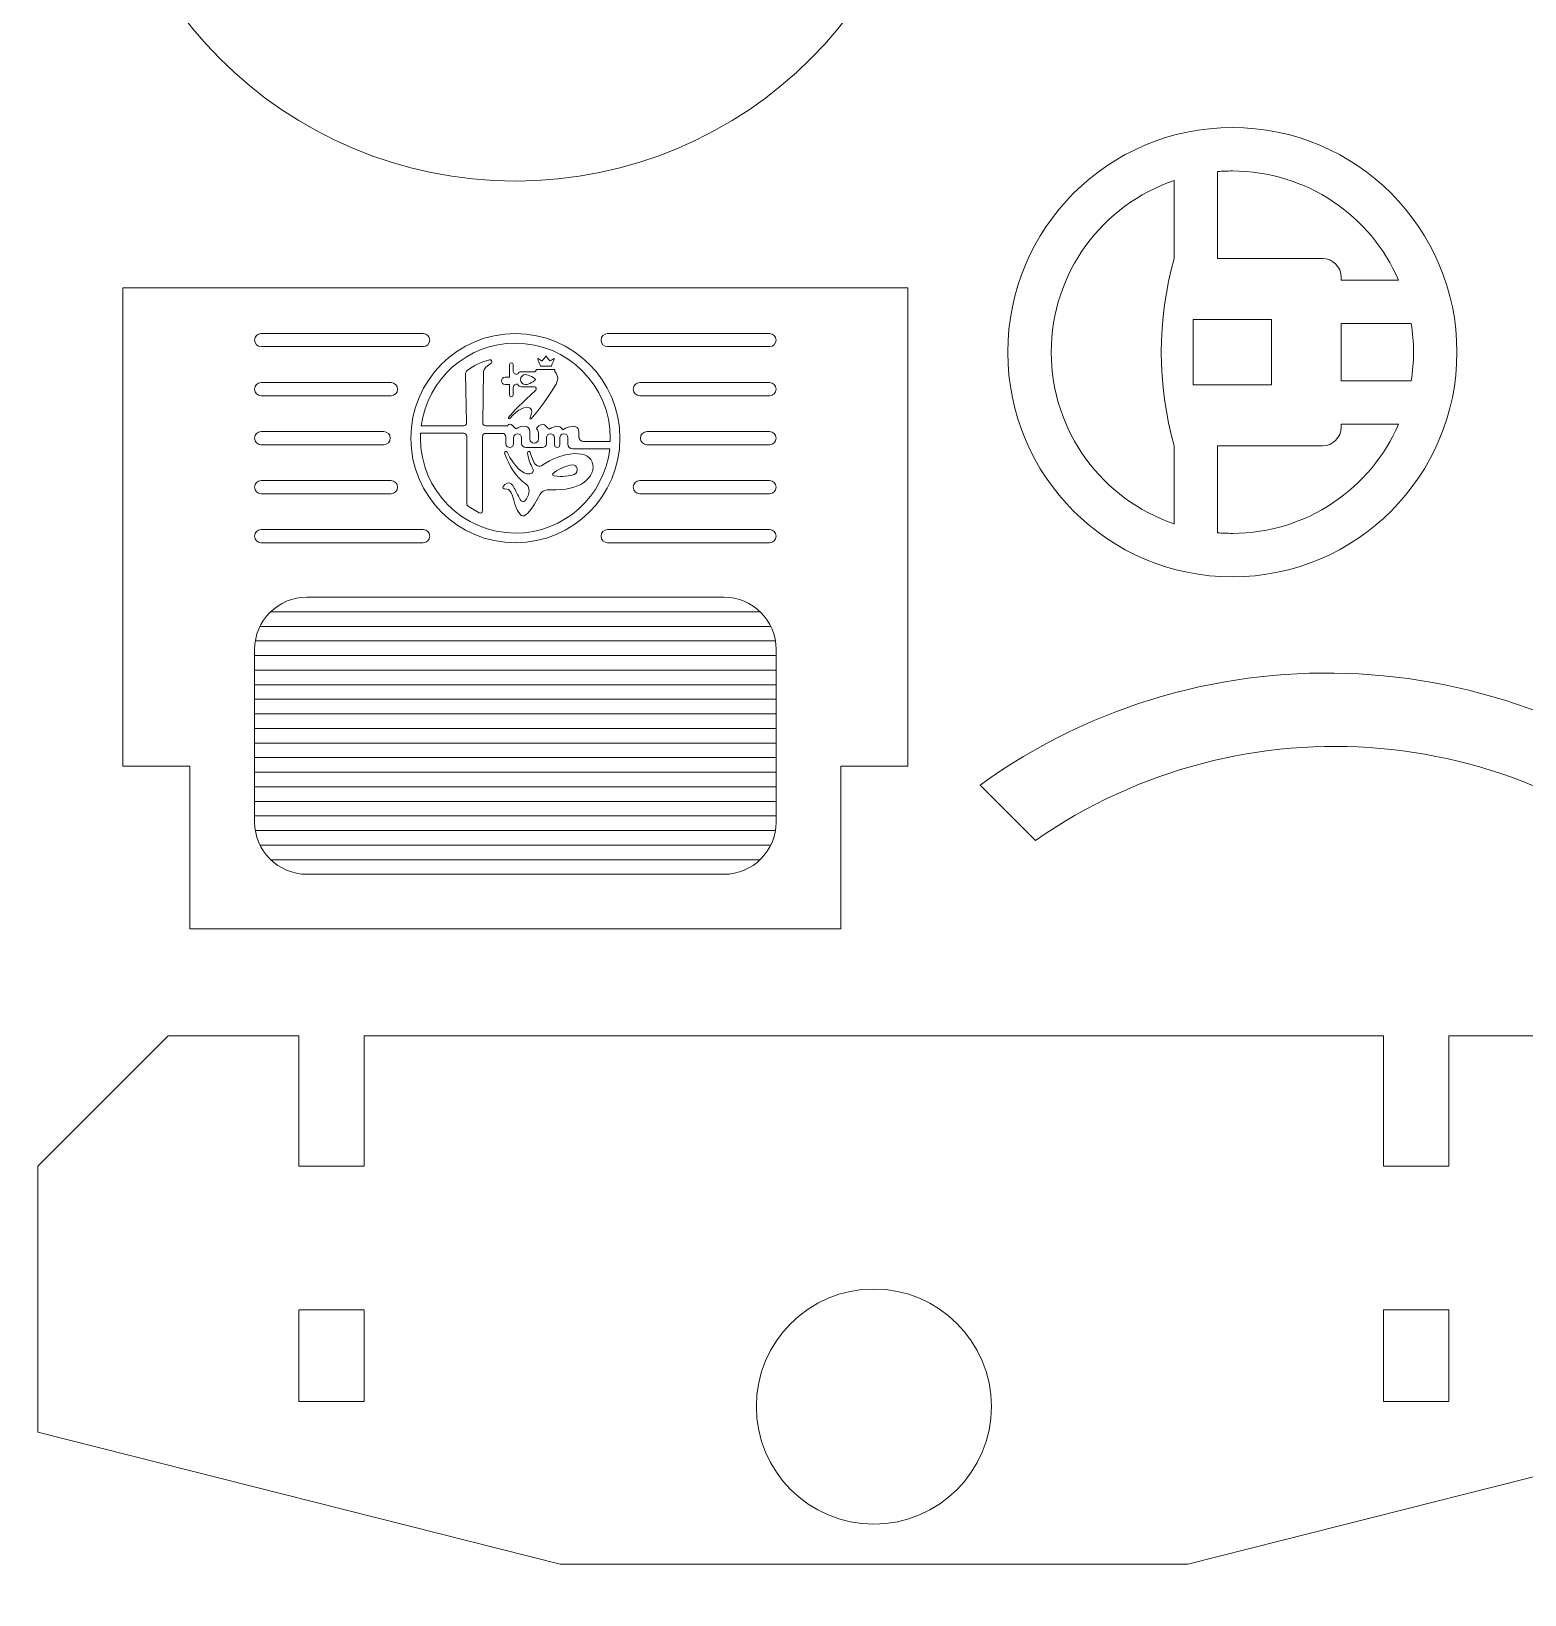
# Model space of a CAD drawing. Header units: centimetres. Extents: x -47.2 to 47.8, y -16.6 to 12.4.
# Drawn here: x -21.02 to -15.19, y -12.42 to -6.32 of the extents above; entities that cross this region are included whole.
import ezdxf

# ---------------------------------------------------------------- set-up
doc = ezdxf.new("R2010")
doc.units = ezdxf.units.CM
doc.header["$MEASUREMENT"] = 0
doc.layers.add('Camada 1', color=7, linetype='Continuous')

msp = doc.modelspace()

# ---------------------------------------------------------------- linework, layer by layer
at = {"layer": 'Camada 1', "color": 6, "lineweight": 9}
msp.add_open_spline([(-27.9276, 12.40298), (-27.9276, 12.40298), (-9.5276, 12.40298), (-9.5276, 12.40298), (-9.5276, 12.40298), (-9.3626, 12.40298), (-9.2276, 12.26798), (-9.2276, 12.10298), (-9.2276, 12.10298), (-9.2276, 12.10298), (-9.2276, -16.29702), (-9.2276, -16.29702), (-9.2276, -16.29702), (-9.2276, -16.46202), (-9.3626, -16.59702), (-9.5276, -16.59702), (-9.5276, -16.59702), (-9.5276, -16.59702), (-27.9276, -16.59702), (-27.9276, -16.59702), (-27.9276, -16.59702), (-28.0926, -16.59702), (-28.2276, -16.46202), (-28.2276, -16.29702), (-28.2276, -16.29702), (-28.2276, -16.29702), (-28.2276, 12.10298), (-28.2276, 12.10298), (-28.2276, 12.10298), (-28.2276, 12.26798), (-28.0926, 12.40298), (-27.9276, 12.40298)], degree=3, knots=[0, 0, 0, 0, 0.1111111, 0.1111111, 0.1111111, 0.1111111, 0.2222222, 0.2222222, 0.2222222, 0.2222222, 0.3333333, 0.3333333, 0.3333333, 0.3333333, 0.4444444, 0.4444444, 0.4444444, 0.4444444, 0.5555556, 0.5555556, 0.5555556, 0.5555556, 0.6666667, 0.6666667, 0.6666667, 0.6666667, 0.7777778, 0.7777778, 0.7777778, 0.7777778, 1, 1, 1, 1], dxfattribs=at)
at = {"layer": 'Camada 1', "color": 250, "lineweight": 9}
for points, knots in [([(-19.13287, -3.64174), (-18.23141, -3.64174), (-17.50064, -4.37251), (-17.50064, -5.27397), (-17.50064, -5.27397), (-17.50064, -6.17543), (-18.23141, -6.9062), (-19.13287, -6.9062), (-19.13287, -6.9062), (-20.03433, -6.9062), (-20.7651, -6.17543), (-20.7651, -5.27397), (-20.7651, -5.27397), (-20.7651, -4.37251), (-20.03433, -3.64174), (-19.13287, -3.64174)], [0, 0, 0, 0, 0.2, 0.2, 0.2, 0.2, 0.4, 0.4, 0.4, 0.4, 0.6, 0.6, 0.6, 0.6, 1, 1, 1, 1]), ([(-16.33287, -6.69693), (-15.84849, -6.69693), (-15.45583, -7.08959), (-15.45583, -7.57397), (-15.45583, -7.57397), (-15.45583, -8.05834), (-15.84849, -8.451), (-16.33287, -8.451), (-16.33287, -8.451), (-16.81724, -8.451), (-17.2099, -8.05834), (-17.2099, -7.57397), (-17.2099, -7.57397), (-17.2099, -7.08959), (-16.81724, -6.69693), (-16.33287, -6.69693)], [0, 0, 0, 0, 0.2, 0.2, 0.2, 0.2, 0.4, 0.4, 0.4, 0.4, 0.6, 0.6, 0.6, 0.6, 1, 1, 1, 1]), ([(-20.66596, -7.32295), (-20.66596, -7.32295), (-17.59977, -7.32297), (-17.59977, -7.32297), (-17.59977, -7.32297), (-17.59977, -7.32297), (-17.59977, -9.19063), (-17.59977, -9.19063), (-17.59977, -9.19063), (-17.59977, -9.19063), (-17.8616, -9.19064), (-17.8616, -9.19064), (-17.8616, -9.19064), (-17.8616, -9.19064), (-17.8616, -9.82499), (-17.8616, -9.82499), (-17.8616, -9.82499), (-17.8616, -9.82499), (-20.40414, -9.82498), (-20.40414, -9.82498), (-20.40414, -9.82498), (-20.40414, -9.82498), (-20.40415, -9.19062), (-20.40415, -9.19062), (-20.40415, -9.19062), (-20.40415, -9.19062), (-20.66597, -9.19063), (-20.66597, -9.19063), (-20.66597, -9.19063), (-20.66597, -9.19063), (-20.66596, -7.32295), (-20.66596, -7.32295)], [0, 0, 0, 0, 0.1111111, 0.1111111, 0.1111111, 0.1111111, 0.2222222, 0.2222222, 0.2222222, 0.2222222, 0.3333333, 0.3333333, 0.3333333, 0.3333333, 0.4444444, 0.4444444, 0.4444444, 0.4444444, 0.5555556, 0.5555556, 0.5555556, 0.5555556, 0.6666667, 0.6666667, 0.6666667, 0.6666667, 0.7777778, 0.7777778, 0.7777778, 0.7777778, 1, 1, 1, 1]), ([(-17.10183, -9.48019), (-16.29054, -8.9143), (-15.19026, -9.01156), (-14.49083, -9.711), (-14.49083, -9.711), (-13.7914, -10.41043), (-13.69413, -11.51071), (-14.26002, -12.322), (-14.26002, -12.322), (-14.26002, -12.322), (-13.95548, -12.29209), (-13.95548, -12.29209), (-13.95548, -12.29209), (-13.41362, -11.34628), (-13.60501, -10.15061), (-14.415, -9.42117), (-14.415, -9.42117), (-15.22499, -8.69173), (-16.43412, -8.6262), (-17.31821, -9.26381), (-17.31821, -9.26381), (-17.31821, -9.26381), (-17.10183, -9.48019), (-17.10183, -9.48019)], [0, 0, 0, 0, 0.1428571, 0.1428571, 0.1428571, 0.1428571, 0.2857143, 0.2857143, 0.2857143, 0.2857143, 0.4285714, 0.4285714, 0.4285714, 0.4285714, 0.5714286, 0.5714286, 0.5714286, 0.5714286, 0.7142857, 0.7142857, 0.7142857, 0.7142857, 1, 1, 1, 1]), ([(-20.99827, -11.7898), (-20.99827, -11.7898), (-18.9586, -12.30563), (-18.9586, -12.30563), (-18.9586, -12.30563), (-18.9586, -12.30563), (-16.50715, -12.30563), (-16.50715, -12.30563), (-16.50715, -12.30563), (-16.50715, -12.30563), (-14.46747, -11.7898), (-14.46747, -11.7898), (-14.46747, -11.7898), (-14.46747, -11.7898), (-14.46747, -10.75223), (-14.46747, -10.75223), (-14.46747, -10.75223), (-14.46747, -10.75223), (-14.97739, -10.24231), (-14.97739, -10.24231), (-14.97739, -10.24231), (-14.97739, -10.24231), (-15.4873, -10.24231), (-15.4873, -10.24231), (-15.4873, -10.24231), (-15.4873, -10.24231), (-15.4873, -10.75223), (-15.4873, -10.75223), (-15.4873, -10.75223), (-15.4873, -10.75223), (-15.74227, -10.75223), (-15.74227, -10.75223), (-15.74227, -10.75223), (-15.74227, -10.75223), (-15.74227, -10.24231), (-15.74227, -10.24231), (-15.74227, -10.24231), (-15.74227, -10.24231), (-19.72348, -10.24231), (-19.72348, -10.24231), (-19.72348, -10.24231), (-19.72348, -10.24231), (-19.72348, -10.75223), (-19.72348, -10.75223), (-19.72348, -10.75223), (-19.72348, -10.75223), (-19.97844, -10.75223), (-19.97844, -10.75223), (-19.97844, -10.75223), (-19.97844, -10.75223), (-19.97844, -10.24231), (-19.97844, -10.24231), (-19.97844, -10.24231), (-19.97844, -10.24231), (-20.48836, -10.24231), (-20.48836, -10.24231), (-20.48836, -10.24231), (-20.48836, -10.24231), (-20.99827, -10.75223), (-20.99827, -10.75223), (-20.99827, -10.75223), (-20.99827, -10.75223), (-20.99827, -11.7898), (-20.99827, -11.7898)], [0, 0, 0, 0, 0.0588235, 0.0588235, 0.0588235, 0.0588235, 0.1176471, 0.1176471, 0.1176471, 0.1176471, 0.1764706, 0.1764706, 0.1764706, 0.1764706, 0.2352941, 0.2352941, 0.2352941, 0.2352941, 0.2941176, 0.2941176, 0.2941176, 0.2941176, 0.3529412, 0.3529412, 0.3529412, 0.3529412, 0.4117647, 0.4117647, 0.4117647, 0.4117647, 0.4705882, 0.4705882, 0.4705882, 0.4705882, 0.5294118, 0.5294118, 0.5294118, 0.5294118, 0.5882353, 0.5882353, 0.5882353, 0.5882353, 0.6470588, 0.6470588, 0.6470588, 0.6470588, 0.7058824, 0.7058824, 0.7058824, 0.7058824, 0.7647059, 0.7647059, 0.7647059, 0.7647059, 0.8235294, 0.8235294, 0.8235294, 0.8235294, 0.8823529, 0.8823529, 0.8823529, 0.8823529, 1, 1, 1, 1])]:
    msp.add_open_spline(points, degree=3, knots=knots, dxfattribs=at)
at = {"layer": 'Camada 1', "color": 114, "lineweight": 9}
for points, knots in [([(-16.39043, -6.86894), (-16.39043, -6.86894), (-16.39043, -7.2081), (-16.39043, -7.2081), (-16.39043, -7.2081), (-16.39043, -7.2081), (-15.98145, -7.2081), (-15.98145, -7.2081), (-15.98145, -7.2081), (-15.94098, -7.2081), (-15.90787, -7.24122), (-15.90787, -7.28169), (-15.90787, -7.28169), (-15.90787, -7.28169), (-15.90787, -7.29277), (-15.90787, -7.29277), (-15.90787, -7.29277), (-15.90787, -7.29277), (-15.68365, -7.29277), (-15.68365, -7.29277), (-15.68365, -7.29277), (-15.79241, -7.04202), (-16.04214, -6.8666), (-16.33287, -6.8666), (-16.33287, -6.8666), (-16.35225, -6.8666), (-16.37144, -6.86742), (-16.39043, -6.86894)], [0, 0, 0, 0, 0.125, 0.125, 0.125, 0.125, 0.25, 0.25, 0.25, 0.25, 0.375, 0.375, 0.375, 0.375, 0.5, 0.5, 0.5, 0.5, 0.625, 0.625, 0.625, 0.625, 0.75, 0.75, 0.75, 0.75, 1, 1, 1, 1]), ([(-16.55976, -7.93984), (-16.62749, -7.70063), (-16.62749, -7.44731), (-16.55976, -7.2081), (-16.55976, -7.2081), (-16.55976, -7.2081), (-16.55976, -6.90377), (-16.55976, -6.90377), (-16.55976, -6.90377), (-16.83913, -6.99832), (-17.04023, -7.26267), (-17.04023, -7.57397), (-17.04023, -7.57397), (-17.04023, -7.88527), (-16.83913, -8.14961), (-16.55976, -8.24416), (-16.55976, -8.24416), (-16.55976, -8.24416), (-16.55976, -7.93984), (-16.55976, -7.93984)], [0, 0, 0, 0, 0.1666667, 0.1666667, 0.1666667, 0.1666667, 0.3333333, 0.3333333, 0.3333333, 0.3333333, 0.5, 0.5, 0.5, 0.5, 0.6666667, 0.6666667, 0.6666667, 0.6666667, 1, 1, 1, 1]), ([(-16.17984, -7.44646), (-16.17984, -7.44646), (-16.48589, -7.44646), (-16.48589, -7.44646), (-16.48589, -7.44646), (-16.48589, -7.44646), (-16.48589, -7.70149), (-16.48589, -7.70149), (-16.48589, -7.70149), (-16.48589, -7.70149), (-16.17984, -7.70149), (-16.17984, -7.70149), (-16.17984, -7.70149), (-16.17984, -7.70149), (-16.17984, -7.44646), (-16.17984, -7.44646)], [0, 0, 0, 0, 0.2, 0.2, 0.2, 0.2, 0.4, 0.4, 0.4, 0.4, 0.6, 0.6, 0.6, 0.6, 1, 1, 1, 1]), ([(-15.90787, -7.68585), (-15.90787, -7.68585), (-15.63434, -7.68585), (-15.63434, -7.68585), (-15.63434, -7.68585), (-15.62856, -7.64941), (-15.6255, -7.61205), (-15.6255, -7.57397), (-15.6255, -7.57397), (-15.6255, -7.53589), (-15.62855, -7.49853), (-15.63434, -7.46209), (-15.63434, -7.46209), (-15.63434, -7.46209), (-15.90787, -7.46209), (-15.90787, -7.46209), (-15.90787, -7.46209), (-15.90787, -7.46209), (-15.90787, -7.68585), (-15.90787, -7.68585)], [0, 0, 0, 0, 0.1666667, 0.1666667, 0.1666667, 0.1666667, 0.3333333, 0.3333333, 0.3333333, 0.3333333, 0.5, 0.5, 0.5, 0.5, 0.6666667, 0.6666667, 0.6666667, 0.6666667, 1, 1, 1, 1]), ([(-16.39043, -7.93984), (-16.39043, -7.93984), (-16.39043, -8.27899), (-16.39043, -8.27899), (-16.39043, -8.27899), (-16.37144, -8.28052), (-16.35225, -8.28133), (-16.33287, -8.28133), (-16.33287, -8.28133), (-16.04215, -8.28133), (-15.79241, -8.10592), (-15.68366, -7.85517), (-15.68366, -7.85517), (-15.68366, -7.85517), (-15.90787, -7.85517), (-15.90787, -7.85517), (-15.90787, -7.85517), (-15.90787, -7.85517), (-15.90787, -7.86625), (-15.90787, -7.86625), (-15.90787, -7.86625), (-15.90787, -7.90673), (-15.94098, -7.93984), (-15.98145, -7.93984), (-15.98145, -7.93984), (-15.98145, -7.93984), (-16.39043, -7.93984), (-16.39043, -7.93984)], [0, 0, 0, 0, 0.125, 0.125, 0.125, 0.125, 0.25, 0.25, 0.25, 0.25, 0.375, 0.375, 0.375, 0.375, 0.5, 0.5, 0.5, 0.5, 0.625, 0.625, 0.625, 0.625, 0.75, 0.75, 0.75, 0.75, 1, 1, 1, 1]), ([(-17.73288, -12.1491), (-17.47943, -12.1491), (-17.27396, -11.94363), (-17.27396, -11.69018), (-17.27396, -11.69018), (-17.27396, -11.43673), (-17.47943, -11.23126), (-17.73288, -11.23126), (-17.73288, -11.23126), (-17.98633, -11.23126), (-18.1918, -11.43673), (-18.1918, -11.69018), (-18.1918, -11.69018), (-18.1918, -11.94363), (-17.98633, -12.1491), (-17.73288, -12.1491)], [0, 0, 0, 0, 0.2, 0.2, 0.2, 0.2, 0.4, 0.4, 0.4, 0.4, 0.6, 0.6, 0.6, 0.6, 1, 1, 1, 1]), ([(-19.72348, -11.31314), (-19.72348, -11.31314), (-19.72348, -11.67008), (-19.72348, -11.67008), (-19.72348, -11.67008), (-19.72348, -11.67008), (-19.97844, -11.67008), (-19.97844, -11.67008), (-19.97844, -11.67008), (-19.97844, -11.67008), (-19.97844, -11.31314), (-19.97844, -11.31314), (-19.97844, -11.31314), (-19.97844, -11.31314), (-19.72348, -11.31314), (-19.72348, -11.31314)], [0, 0, 0, 0, 0.2, 0.2, 0.2, 0.2, 0.4, 0.4, 0.4, 0.4, 0.6, 0.6, 0.6, 0.6, 1, 1, 1, 1]), ([(-15.4873, -11.31314), (-15.4873, -11.31314), (-15.4873, -11.67008), (-15.4873, -11.67008), (-15.4873, -11.67008), (-15.4873, -11.67008), (-15.74227, -11.67008), (-15.74227, -11.67008), (-15.74227, -11.67008), (-15.74227, -11.67008), (-15.74227, -11.31314), (-15.74227, -11.31314), (-15.74227, -11.31314), (-15.74227, -11.31314), (-15.4873, -11.31314), (-15.4873, -11.31314)], [0, 0, 0, 0, 0.2, 0.2, 0.2, 0.2, 0.4, 0.4, 0.4, 0.4, 0.6, 0.6, 0.6, 0.6, 1, 1, 1, 1])]:
    msp.add_open_spline(points, degree=3, knots=knots, dxfattribs=at)
at = {"layer": 'Camada 1', "color": 5, "lineweight": 9}
for points, knots in [([(-20.15128, -7.52688), (-20.15128, -7.52688), (-20.15128, -7.52688), (-20.15128, -7.52688), (-20.15128, -7.52688), (-20.15128, -7.51284), (-20.1398, -7.50136), (-20.12576, -7.50136), (-20.12576, -7.50136), (-20.12576, -7.50136), (-19.49275, -7.50136), (-19.49275, -7.50136), (-19.49275, -7.50136), (-19.47871, -7.50136), (-19.46723, -7.51284), (-19.46723, -7.52688), (-19.46723, -7.52688), (-19.46723, -7.52688), (-19.46723, -7.52688), (-19.46723, -7.52688), (-19.46723, -7.52688), (-19.46723, -7.54092), (-19.47871, -7.5524), (-19.49275, -7.5524), (-19.49275, -7.5524), (-19.49275, -7.5524), (-20.12576, -7.5524), (-20.12576, -7.5524), (-20.12576, -7.5524), (-20.1398, -7.5524), (-20.15128, -7.54092), (-20.15128, -7.52688)], [0, 0, 0, 0, 0.1111111, 0.1111111, 0.1111111, 0.1111111, 0.2222222, 0.2222222, 0.2222222, 0.2222222, 0.3333333, 0.3333333, 0.3333333, 0.3333333, 0.4444444, 0.4444444, 0.4444444, 0.4444444, 0.5555556, 0.5555556, 0.5555556, 0.5555556, 0.6666667, 0.6666667, 0.6666667, 0.6666667, 0.7777778, 0.7777778, 0.7777778, 0.7777778, 1, 1, 1, 1]), ([(-19.13285, -7.50137), (-18.90738, -7.50137), (-18.7246, -7.68415), (-18.7246, -7.90962), (-18.7246, -7.90962), (-18.7246, -8.13509), (-18.90738, -8.31787), (-19.13285, -8.31787), (-19.13285, -8.31787), (-19.35832, -8.31787), (-19.5411, -8.13509), (-19.5411, -7.90962), (-19.5411, -7.90962), (-19.5411, -7.68415), (-19.35832, -7.50137), (-19.13285, -7.50137)], [0, 0, 0, 0, 0.2, 0.2, 0.2, 0.2, 0.4, 0.4, 0.4, 0.4, 0.6, 0.6, 0.6, 0.6, 1, 1, 1, 1]), ([(-18.11443, -7.52688), (-18.11443, -7.52688), (-18.11443, -7.52688), (-18.11443, -7.52688), (-18.11443, -7.52688), (-18.11443, -7.51284), (-18.12591, -7.50136), (-18.13995, -7.50136), (-18.13995, -7.50136), (-18.13995, -7.50136), (-18.77296, -7.50136), (-18.77296, -7.50136), (-18.77296, -7.50136), (-18.787, -7.50136), (-18.79848, -7.51284), (-18.79848, -7.52688), (-18.79848, -7.52688), (-18.79848, -7.52688), (-18.79848, -7.52688), (-18.79848, -7.52688), (-18.79848, -7.52688), (-18.79848, -7.54092), (-18.787, -7.5524), (-18.77296, -7.5524), (-18.77296, -7.5524), (-18.77296, -7.5524), (-18.13995, -7.5524), (-18.13995, -7.5524), (-18.13995, -7.5524), (-18.12591, -7.5524), (-18.11443, -7.54092), (-18.11443, -7.52688)], [0, 0, 0, 0, 0.1111111, 0.1111111, 0.1111111, 0.1111111, 0.2222222, 0.2222222, 0.2222222, 0.2222222, 0.3333333, 0.3333333, 0.3333333, 0.3333333, 0.4444444, 0.4444444, 0.4444444, 0.4444444, 0.5555556, 0.5555556, 0.5555556, 0.5555556, 0.6666667, 0.6666667, 0.6666667, 0.6666667, 0.7777778, 0.7777778, 0.7777778, 0.7777778, 1, 1, 1, 1]), ([(-19.25711, -7.64987), (-19.25711, -7.64987), (-19.26049, -7.84983), (-19.26049, -7.84983), (-19.26049, -7.84983), (-19.26059, -7.85608), (-19.25562, -7.86113), (-19.24938, -7.86113), (-19.24938, -7.86113), (-19.24938, -7.86113), (-19.16383, -7.86113), (-19.16383, -7.86113), (-19.16383, -7.86113), (-19.15927, -7.85242), (-19.15033, -7.85429), (-19.14481, -7.86001), (-19.14481, -7.86001), (-19.13921, -7.86537), (-19.13392, -7.87048), (-19.1304, -7.87368), (-19.1304, -7.87368), (-19.12093, -7.86662), (-19.10825, -7.86175), (-19.09267, -7.86358), (-19.09267, -7.86358), (-19.08304, -7.86471), (-19.07794, -7.87252), (-19.07651, -7.88256), (-19.07651, -7.88256), (-19.07651, -7.88256), (-19.07651, -7.91263), (-19.07651, -7.91263), (-19.07651, -7.91263), (-19.07651, -7.93387), (-19.04263, -7.93387), (-19.04263, -7.91263), (-19.04263, -7.91263), (-19.04263, -7.91263), (-19.04263, -7.89205), (-19.04263, -7.89205), (-19.04263, -7.89205), (-19.04263, -7.87432), (-19.05001, -7.87825), (-19.04998, -7.87147), (-19.04998, -7.87147), (-19.04997, -7.86777), (-19.03536, -7.85531), (-19.02647, -7.85531), (-19.02647, -7.85531), (-19.01758, -7.85531), (-19.00687, -7.87337), (-19.00182, -7.87346), (-19.00182, -7.87346), (-18.99983, -7.87368), (-18.99648, -7.87247), (-18.99176, -7.86982), (-18.99176, -7.86982), (-18.97084, -7.85922), (-18.95619, -7.8618), (-18.94782, -7.87755), (-18.94782, -7.87755), (-18.93342, -7.86787), (-18.91908, -7.86312), (-18.9048, -7.86331), (-18.9048, -7.86331), (-18.88135, -7.8646), (-18.88459, -7.88928), (-18.8849, -7.90419), (-18.8849, -7.90419), (-18.88512, -7.91448), (-18.87702, -7.92269), (-18.86699, -7.92271), (-18.86699, -7.92271), (-18.86699, -7.92271), (-18.76237, -7.92271), (-18.76237, -7.92271), (-18.76237, -7.92271), (-18.76223, -7.91837), (-18.76212, -7.914), (-18.76212, -7.90962), (-18.76212, -7.90962), (-18.76212, -7.70487), (-18.9281, -7.53889), (-19.13285, -7.53889), (-19.13285, -7.53889), (-19.32116, -7.53889), (-19.47667, -7.6793), (-19.50042, -7.86113), (-19.50042, -7.86113), (-19.50042, -7.86113), (-19.33466, -7.86113), (-19.33466, -7.86113), (-19.33466, -7.86113), (-19.32841, -7.86113), (-19.32343, -7.85606), (-19.32355, -7.84981), (-19.32355, -7.84981), (-19.32355, -7.84981), (-19.32716, -7.65695), (-19.32716, -7.65695), (-19.32716, -7.65695), (-19.32725, -7.65229), (-19.32524, -7.64824), (-19.32147, -7.64548), (-19.32147, -7.64548), (-19.29592, -7.62682), (-19.26697, -7.61283), (-19.23462, -7.60352), (-19.23462, -7.60352), (-19.22686, -7.60128), (-19.22164, -7.61142), (-19.22797, -7.61643), (-19.22797, -7.61643), (-19.242, -7.62757), (-19.2569, -7.63749), (-19.25711, -7.64987)], [0, 0, 0, 0, 0.0333333, 0.0333333, 0.0333333, 0.0333333, 0.0666667, 0.0666667, 0.0666667, 0.0666667, 0.1, 0.1, 0.1, 0.1, 0.1333333, 0.1333333, 0.1333333, 0.1333333, 0.1666667, 0.1666667, 0.1666667, 0.1666667, 0.2, 0.2, 0.2, 0.2, 0.2333333, 0.2333333, 0.2333333, 0.2333333, 0.2666667, 0.2666667, 0.2666667, 0.2666667, 0.3, 0.3, 0.3, 0.3, 0.3333333, 0.3333333, 0.3333333, 0.3333333, 0.3666667, 0.3666667, 0.3666667, 0.3666667, 0.4, 0.4, 0.4, 0.4, 0.4333333, 0.4333333, 0.4333333, 0.4333333, 0.4666667, 0.4666667, 0.4666667, 0.4666667, 0.5, 0.5, 0.5, 0.5, 0.5333333, 0.5333333, 0.5333333, 0.5333333, 0.5666667, 0.5666667, 0.5666667, 0.5666667, 0.6, 0.6, 0.6, 0.6, 0.6333333, 0.6333333, 0.6333333, 0.6333333, 0.6666667, 0.6666667, 0.6666667, 0.6666667, 0.7, 0.7, 0.7, 0.7, 0.7333333, 0.7333333, 0.7333333, 0.7333333, 0.7666667, 0.7666667, 0.7666667, 0.7666667, 0.8, 0.8, 0.8, 0.8, 0.8333333, 0.8333333, 0.8333333, 0.8333333, 0.8666667, 0.8666667, 0.8666667, 0.8666667, 0.9, 0.9, 0.9, 0.9, 0.9333333, 0.9333333, 0.9333333, 0.9333333, 1, 1, 1, 1]), ([(-18.97937, -7.64134), (-18.97937, -7.64134), (-19.04888, -7.64134), (-19.04888, -7.64134), (-19.04888, -7.64134), (-19.04888, -7.64134), (-19.05751, -7.65013), (-19.05751, -7.65013), (-19.05751, -7.65013), (-19.05751, -7.65013), (-19.11011, -7.65013), (-19.11011, -7.65013), (-19.11011, -7.65013), (-19.11555, -7.65013), (-19.12028, -7.65337), (-19.12245, -7.658), (-19.12245, -7.658), (-19.1261, -7.66023), (-19.13061, -7.66048), (-19.13448, -7.65867), (-19.13448, -7.65867), (-19.13834, -7.65685), (-19.14104, -7.65322), (-19.14165, -7.64899), (-19.14165, -7.64899), (-19.14165, -7.64899), (-19.14165, -7.62235), (-19.14165, -7.62235), (-19.14165, -7.62235), (-19.14165, -7.61288), (-19.15604, -7.61288), (-19.15604, -7.62235), (-19.15604, -7.62235), (-19.15604, -7.62235), (-19.15604, -7.67104), (-19.15604, -7.67104), (-19.15604, -7.67104), (-19.15604, -7.67104), (-19.17242, -7.67104), (-19.17242, -7.67104), (-19.17242, -7.67104), (-19.19176, -7.67104), (-19.19176, -7.70043), (-19.17242, -7.70043), (-19.17242, -7.70043), (-19.17242, -7.70043), (-19.15604, -7.70043), (-19.15604, -7.70043), (-19.15604, -7.70043), (-19.15604, -7.70043), (-19.15604, -7.74177), (-19.15604, -7.74177), (-19.15604, -7.74177), (-19.15604, -7.75123), (-19.14165, -7.75123), (-19.14165, -7.74177), (-19.14165, -7.74177), (-19.14165, -7.74177), (-19.14165, -7.71375), (-19.14165, -7.71375), (-19.14165, -7.71375), (-19.14186, -7.70348), (-19.13258, -7.69659), (-19.12335, -7.69896), (-19.12335, -7.69896), (-19.1219, -7.70492), (-19.1165, -7.70938), (-19.11011, -7.70938), (-19.11011, -7.70938), (-19.11011, -7.70938), (-19.05942, -7.70938), (-19.05942, -7.70938), (-19.05942, -7.70938), (-19.0522, -7.70944), (-19.04946, -7.71824), (-19.05343, -7.7224), (-19.05343, -7.7224), (-19.10637, -7.77052), (-19.14179, -7.80596), (-19.15971, -7.82872), (-19.15971, -7.82872), (-19.1621, -7.83175), (-19.15768, -7.83552), (-19.15506, -7.83267), (-19.15506, -7.83267), (-19.12068, -7.79528), (-19.09406, -7.782), (-19.07518, -7.79283), (-19.07518, -7.79283), (-19.0668, -7.79901), (-19.06699, -7.81167), (-19.07575, -7.83078), (-19.07575, -7.83078), (-19.07708, -7.8337), (-19.07318, -7.83618), (-19.07111, -7.83374), (-19.07111, -7.83374), (-19.03617, -7.7927), (-19.00559, -7.75048), (-18.97937, -7.70709), (-18.97937, -7.70709), (-18.96376, -7.68487), (-18.96376, -7.66568), (-18.97937, -7.64953), (-18.97937, -7.64953), (-18.97937, -7.64953), (-18.97937, -7.64134), (-18.97937, -7.64134)], [0, 0, 0, 0, 0.0357143, 0.0357143, 0.0357143, 0.0357143, 0.0714286, 0.0714286, 0.0714286, 0.0714286, 0.1071429, 0.1071429, 0.1071429, 0.1071429, 0.1428571, 0.1428571, 0.1428571, 0.1428571, 0.1785714, 0.1785714, 0.1785714, 0.1785714, 0.2142857, 0.2142857, 0.2142857, 0.2142857, 0.25, 0.25, 0.25, 0.25, 0.2857143, 0.2857143, 0.2857143, 0.2857143, 0.3214286, 0.3214286, 0.3214286, 0.3214286, 0.3571429, 0.3571429, 0.3571429, 0.3571429, 0.3928571, 0.3928571, 0.3928571, 0.3928571, 0.4285714, 0.4285714, 0.4285714, 0.4285714, 0.4642857, 0.4642857, 0.4642857, 0.4642857, 0.5, 0.5, 0.5, 0.5, 0.5357143, 0.5357143, 0.5357143, 0.5357143, 0.5714286, 0.5714286, 0.5714286, 0.5714286, 0.6071429, 0.6071429, 0.6071429, 0.6071429, 0.6428571, 0.6428571, 0.6428571, 0.6428571, 0.6785714, 0.6785714, 0.6785714, 0.6785714, 0.7142857, 0.7142857, 0.7142857, 0.7142857, 0.75, 0.75, 0.75, 0.75, 0.7857143, 0.7857143, 0.7857143, 0.7857143, 0.8214286, 0.8214286, 0.8214286, 0.8214286, 0.8571429, 0.8571429, 0.8571429, 0.8571429, 0.8928571, 0.8928571, 0.8928571, 0.8928571, 0.9285714, 0.9285714, 0.9285714, 0.9285714, 1, 1, 1, 1]), ([(-18.99236, -7.62757), (-18.98726, -7.61559), (-18.98361, -7.60701), (-18.98142, -7.60184), (-18.98142, -7.60184), (-18.98109, -7.60106), (-18.9813, -7.60021), (-18.98195, -7.59968), (-18.98195, -7.59968), (-18.9826, -7.59915), (-18.98349, -7.59911), (-18.98417, -7.59959), (-18.98417, -7.59959), (-18.99034, -7.60387), (-18.99443, -7.60671), (-18.99644, -7.6081), (-18.99644, -7.6081), (-18.99725, -7.60866), (-18.99836, -7.60849), (-18.99896, -7.6077), (-18.99896, -7.6077), (-19.00558, -7.59908), (-19.00994, -7.59339), (-19.01203, -7.59066), (-19.01203, -7.59066), (-19.0124, -7.59018), (-19.01291, -7.58993), (-19.0135, -7.58993), (-19.0135, -7.58993), (-19.0141, -7.58993), (-19.01461, -7.59018), (-19.01497, -7.59066), (-19.01497, -7.59066), (-19.01708, -7.59339), (-19.02143, -7.59908), (-19.02805, -7.6077), (-19.02805, -7.6077), (-19.02865, -7.60849), (-19.02975, -7.60866), (-19.03057, -7.6081), (-19.03057, -7.6081), (-19.03257, -7.60671), (-19.03667, -7.60387), (-19.04283, -7.59959), (-19.04283, -7.59959), (-19.04352, -7.59911), (-19.04441, -7.59915), (-19.04506, -7.59968), (-19.04506, -7.59968), (-19.04571, -7.60021), (-19.04592, -7.60106), (-19.0456, -7.60184), (-19.0456, -7.60184), (-19.04339, -7.60701), (-19.03975, -7.61559), (-19.03465, -7.62757), (-19.03465, -7.62757), (-19.03435, -7.62827), (-19.0337, -7.6287), (-19.03295, -7.6287), (-19.03295, -7.6287), (-19.03295, -7.6287), (-18.99406, -7.6287), (-18.99406, -7.6287), (-18.99406, -7.6287), (-18.9933, -7.6287), (-18.99265, -7.62827), (-18.99236, -7.62757)], [0, 0, 0, 0, 0.0555556, 0.0555556, 0.0555556, 0.0555556, 0.1111111, 0.1111111, 0.1111111, 0.1111111, 0.1666667, 0.1666667, 0.1666667, 0.1666667, 0.2222222, 0.2222222, 0.2222222, 0.2222222, 0.2777778, 0.2777778, 0.2777778, 0.2777778, 0.3333333, 0.3333333, 0.3333333, 0.3333333, 0.3888889, 0.3888889, 0.3888889, 0.3888889, 0.4444444, 0.4444444, 0.4444444, 0.4444444, 0.5, 0.5, 0.5, 0.5, 0.5555556, 0.5555556, 0.5555556, 0.5555556, 0.6111111, 0.6111111, 0.6111111, 0.6111111, 0.6666667, 0.6666667, 0.6666667, 0.6666667, 0.7222222, 0.7222222, 0.7222222, 0.7222222, 0.7777778, 0.7777778, 0.7777778, 0.7777778, 0.8333333, 0.8333333, 0.8333333, 0.8333333, 0.8888889, 0.8888889, 0.8888889, 0.8888889, 1, 1, 1, 1]), ([(-19.09309, -7.66147), (-19.08227, -7.66147), (-19.05482, -7.67591), (-19.05482, -7.68107), (-19.05482, -7.68107), (-19.05482, -7.68623), (-19.08227, -7.70067), (-19.09309, -7.70067), (-19.09309, -7.70067), (-19.10391, -7.70067), (-19.11269, -7.6919), (-19.11269, -7.68107), (-19.11269, -7.68107), (-19.11269, -7.67025), (-19.10391, -7.66147), (-19.09309, -7.66147)], [0, 0, 0, 0, 0.2, 0.2, 0.2, 0.2, 0.4, 0.4, 0.4, 0.4, 0.6, 0.6, 0.6, 0.6, 1, 1, 1, 1]), ([(-20.15128, -7.71824), (-20.15128, -7.71824), (-20.15128, -7.71824), (-20.15128, -7.71824), (-20.15128, -7.71824), (-20.15128, -7.7042), (-20.1398, -7.69272), (-20.12576, -7.69272), (-20.12576, -7.69272), (-20.12576, -7.69272), (-19.61854, -7.69272), (-19.61854, -7.69272), (-19.61854, -7.69272), (-19.6045, -7.69272), (-19.59302, -7.7042), (-19.59302, -7.71824), (-19.59302, -7.71824), (-19.59302, -7.71824), (-19.59302, -7.71824), (-19.59302, -7.71824), (-19.59302, -7.71824), (-19.59302, -7.73228), (-19.6045, -7.74376), (-19.61854, -7.74376), (-19.61854, -7.74376), (-19.61854, -7.74376), (-20.12576, -7.74376), (-20.12576, -7.74376), (-20.12576, -7.74376), (-20.1398, -7.74376), (-20.15128, -7.73228), (-20.15128, -7.71824)], [0, 0, 0, 0, 0.1111111, 0.1111111, 0.1111111, 0.1111111, 0.2222222, 0.2222222, 0.2222222, 0.2222222, 0.3333333, 0.3333333, 0.3333333, 0.3333333, 0.4444444, 0.4444444, 0.4444444, 0.4444444, 0.5555556, 0.5555556, 0.5555556, 0.5555556, 0.6666667, 0.6666667, 0.6666667, 0.6666667, 0.7777778, 0.7777778, 0.7777778, 0.7777778, 1, 1, 1, 1]), ([(-18.11443, -7.71824), (-18.11443, -7.71824), (-18.11443, -7.71824), (-18.11443, -7.71824), (-18.11443, -7.71824), (-18.11443, -7.7042), (-18.12591, -7.69272), (-18.13995, -7.69272), (-18.13995, -7.69272), (-18.13995, -7.69272), (-18.64717, -7.69272), (-18.64717, -7.69272), (-18.64717, -7.69272), (-18.66121, -7.69272), (-18.67269, -7.7042), (-18.67269, -7.71824), (-18.67269, -7.71824), (-18.67269, -7.71824), (-18.67269, -7.71824), (-18.67269, -7.71824), (-18.67269, -7.71824), (-18.67269, -7.73228), (-18.66121, -7.74376), (-18.64717, -7.74376), (-18.64717, -7.74376), (-18.64717, -7.74376), (-18.13995, -7.74376), (-18.13995, -7.74376), (-18.13995, -7.74376), (-18.12591, -7.74376), (-18.11443, -7.73228), (-18.11443, -7.71824)], [0, 0, 0, 0, 0.1111111, 0.1111111, 0.1111111, 0.1111111, 0.2222222, 0.2222222, 0.2222222, 0.2222222, 0.3333333, 0.3333333, 0.3333333, 0.3333333, 0.4444444, 0.4444444, 0.4444444, 0.4444444, 0.5555556, 0.5555556, 0.5555556, 0.5555556, 0.6666667, 0.6666667, 0.6666667, 0.6666667, 0.7777778, 0.7777778, 0.7777778, 0.7777778, 1, 1, 1, 1]), ([(-20.15128, -7.90962), (-20.15128, -7.90962), (-20.15128, -7.90962), (-20.15128, -7.90962), (-20.15128, -7.90962), (-20.15128, -7.89558), (-20.1398, -7.8841), (-20.12576, -7.8841), (-20.12576, -7.8841), (-20.12576, -7.8841), (-19.64681, -7.8841), (-19.64681, -7.8841), (-19.64681, -7.8841), (-19.63277, -7.8841), (-19.62129, -7.89558), (-19.62129, -7.90962), (-19.62129, -7.90962), (-19.62129, -7.90962), (-19.62129, -7.90962), (-19.62129, -7.90962), (-19.62129, -7.90962), (-19.62129, -7.92366), (-19.63277, -7.93514), (-19.64681, -7.93514), (-19.64681, -7.93514), (-19.64681, -7.93514), (-20.12576, -7.93514), (-20.12576, -7.93514), (-20.12576, -7.93514), (-20.1398, -7.93514), (-20.15128, -7.92366), (-20.15128, -7.90962)], [0, 0, 0, 0, 0.1111111, 0.1111111, 0.1111111, 0.1111111, 0.2222222, 0.2222222, 0.2222222, 0.2222222, 0.3333333, 0.3333333, 0.3333333, 0.3333333, 0.4444444, 0.4444444, 0.4444444, 0.4444444, 0.5555556, 0.5555556, 0.5555556, 0.5555556, 0.6666667, 0.6666667, 0.6666667, 0.6666667, 0.7777778, 0.7777778, 0.7777778, 0.7777778, 1, 1, 1, 1]), ([(-18.76445, -7.95115), (-18.76445, -7.95115), (-18.90945, -7.95115), (-18.90945, -7.95115), (-18.90945, -7.95115), (-18.91965, -7.95115), (-18.92797, -7.94283), (-18.92797, -7.93263), (-18.92797, -7.93263), (-18.92797, -7.93263), (-18.92797, -7.90797), (-18.92797, -7.90797), (-18.92797, -7.90797), (-18.92797, -7.89939), (-18.935, -7.89236), (-18.94358, -7.89236), (-18.94358, -7.89236), (-18.95217, -7.89236), (-18.9592, -7.89939), (-18.9592, -7.90797), (-18.9592, -7.90797), (-18.9592, -7.90797), (-18.9592, -7.93553), (-18.9592, -7.93553), (-18.9592, -7.93553), (-18.9592, -7.94964), (-18.98063, -7.94964), (-18.98063, -7.93553), (-18.98063, -7.93553), (-18.98063, -7.93553), (-18.98063, -7.90797), (-18.98063, -7.90797), (-18.98063, -7.90797), (-18.98063, -7.89939), (-18.98766, -7.89236), (-18.99625, -7.89236), (-18.99625, -7.89236), (-19.00484, -7.89236), (-19.01187, -7.89939), (-19.01187, -7.90797), (-19.01187, -7.90797), (-19.01187, -7.90797), (-19.01187, -7.93063), (-19.01187, -7.93063), (-19.01187, -7.93063), (-19.01187, -7.93922), (-19.01889, -7.94625), (-19.02748, -7.94625), (-19.02748, -7.94625), (-19.02748, -7.94625), (-19.09267, -7.94625), (-19.09267, -7.94625), (-19.09267, -7.94625), (-19.10155, -7.94625), (-19.10882, -7.93897), (-19.10882, -7.93009), (-19.10882, -7.93009), (-19.10882, -7.93009), (-19.10882, -7.90797), (-19.10882, -7.90797), (-19.10882, -7.90797), (-19.10882, -7.89939), (-19.11585, -7.89236), (-19.12444, -7.89236), (-19.12444, -7.89236), (-19.13303, -7.89236), (-19.14006, -7.89939), (-19.14006, -7.90797), (-19.14006, -7.90797), (-19.14006, -7.90797), (-19.14006, -7.93063), (-19.14006, -7.93063), (-19.14006, -7.93063), (-19.14006, -7.95115), (-19.16988, -7.95153), (-19.16988, -7.93101), (-19.16988, -7.93101), (-19.16988, -7.93101), (-19.16988, -7.90477), (-19.16988, -7.90477), (-19.16988, -7.90477), (-19.16988, -7.89713), (-19.1761, -7.89089), (-19.18375, -7.89088), (-19.18375, -7.89088), (-19.18375, -7.89088), (-19.24975, -7.89081), (-19.24975, -7.89081), (-19.24975, -7.89081), (-19.25593, -7.89081), (-19.26088, -7.89575), (-19.26087, -7.90193), (-19.26087, -7.90193), (-19.26087, -7.90193), (-19.26078, -8.19265), (-19.26078, -8.19265), (-19.26078, -8.19265), (-19.26078, -8.19979), (-19.26847, -8.20423), (-19.27465, -8.20067), (-19.27465, -8.20067), (-19.27465, -8.20067), (-19.31374, -8.17817), (-19.31374, -8.17817), (-19.31374, -8.17817), (-19.31963, -8.17478), (-19.32301, -8.16893), (-19.32301, -8.16213), (-19.32301, -8.16213), (-19.32301, -8.16213), (-19.32301, -7.90183), (-19.32301, -7.90183), (-19.32301, -7.90183), (-19.32301, -7.89572), (-19.32799, -7.89073), (-19.33411, -7.89072), (-19.33411, -7.89072), (-19.33411, -7.89072), (-19.5031, -7.89053), (-19.5031, -7.89053), (-19.5031, -7.89053), (-19.50342, -7.89686), (-19.50358, -7.90322), (-19.50358, -7.90962), (-19.50358, -7.90962), (-19.50358, -8.11437), (-19.3376, -8.28035), (-19.13285, -8.28035), (-19.13285, -8.28035), (-18.94214, -8.28035), (-18.78509, -8.13635), (-18.76445, -7.95115)], [0, 0, 0, 0, 0.0294118, 0.0294118, 0.0294118, 0.0294118, 0.0588235, 0.0588235, 0.0588235, 0.0588235, 0.0882353, 0.0882353, 0.0882353, 0.0882353, 0.1176471, 0.1176471, 0.1176471, 0.1176471, 0.1470588, 0.1470588, 0.1470588, 0.1470588, 0.1764706, 0.1764706, 0.1764706, 0.1764706, 0.2058824, 0.2058824, 0.2058824, 0.2058824, 0.2352941, 0.2352941, 0.2352941, 0.2352941, 0.2647059, 0.2647059, 0.2647059, 0.2647059, 0.2941176, 0.2941176, 0.2941176, 0.2941176, 0.3235294, 0.3235294, 0.3235294, 0.3235294, 0.3529412, 0.3529412, 0.3529412, 0.3529412, 0.3823529, 0.3823529, 0.3823529, 0.3823529, 0.4117647, 0.4117647, 0.4117647, 0.4117647, 0.4411765, 0.4411765, 0.4411765, 0.4411765, 0.4705882, 0.4705882, 0.4705882, 0.4705882, 0.5, 0.5, 0.5, 0.5, 0.5294118, 0.5294118, 0.5294118, 0.5294118, 0.5588235, 0.5588235, 0.5588235, 0.5588235, 0.5882353, 0.5882353, 0.5882353, 0.5882353, 0.6176471, 0.6176471, 0.6176471, 0.6176471, 0.6470588, 0.6470588, 0.6470588, 0.6470588, 0.6764706, 0.6764706, 0.6764706, 0.6764706, 0.7058824, 0.7058824, 0.7058824, 0.7058824, 0.7352941, 0.7352941, 0.7352941, 0.7352941, 0.7647059, 0.7647059, 0.7647059, 0.7647059, 0.7941176, 0.7941176, 0.7941176, 0.7941176, 0.8235294, 0.8235294, 0.8235294, 0.8235294, 0.8529412, 0.8529412, 0.8529412, 0.8529412, 0.8823529, 0.8823529, 0.8823529, 0.8823529, 0.9117647, 0.9117647, 0.9117647, 0.9117647, 0.9411765, 0.9411765, 0.9411765, 0.9411765, 1, 1, 1, 1]), ([(-18.11443, -7.90962), (-18.11443, -7.90962), (-18.11443, -7.90962), (-18.11443, -7.90962), (-18.11443, -7.90962), (-18.11443, -7.89558), (-18.12591, -7.8841), (-18.13995, -7.8841), (-18.13995, -7.8841), (-18.13995, -7.8841), (-18.6189, -7.8841), (-18.6189, -7.8841), (-18.6189, -7.8841), (-18.63294, -7.8841), (-18.64442, -7.89558), (-18.64442, -7.90962), (-18.64442, -7.90962), (-18.64442, -7.90962), (-18.64442, -7.90962), (-18.64442, -7.90962), (-18.64442, -7.90962), (-18.64442, -7.92366), (-18.63294, -7.93514), (-18.6189, -7.93514), (-18.6189, -7.93514), (-18.6189, -7.93514), (-18.13995, -7.93514), (-18.13995, -7.93514), (-18.13995, -7.93514), (-18.12591, -7.93514), (-18.11443, -7.92366), (-18.11443, -7.90962)], [0, 0, 0, 0, 0.1111111, 0.1111111, 0.1111111, 0.1111111, 0.2222222, 0.2222222, 0.2222222, 0.2222222, 0.3333333, 0.3333333, 0.3333333, 0.3333333, 0.4444444, 0.4444444, 0.4444444, 0.4444444, 0.5555556, 0.5555556, 0.5555556, 0.5555556, 0.6666667, 0.6666667, 0.6666667, 0.6666667, 0.7777778, 0.7777778, 0.7777778, 0.7777778, 1, 1, 1, 1]), ([(-19.17439, -8.09029), (-19.18763, -8.10111), (-19.18417, -8.10976), (-19.16688, -8.10928), (-19.16688, -8.10928), (-19.15739, -8.10901), (-19.14945, -8.11597), (-19.14453, -8.13439), (-19.14453, -8.13439), (-19.13098, -8.18512), (-19.11811, -8.21021), (-19.10473, -8.21308), (-19.10473, -8.21308), (-19.09106, -8.21599), (-19.0695, -8.1884), (-19.03583, -8.12826), (-19.03583, -8.12826), (-19.02895, -8.11597), (-19.01412, -8.11016), (-18.9945, -8.11081), (-18.9945, -8.11081), (-18.93723, -8.11271), (-18.89451, -8.1038), (-18.8659, -8.08264), (-18.8659, -8.08264), (-18.83475, -8.0596), (-18.82258, -8.03269), (-18.83344, -8.00272), (-18.83344, -8.00272), (-18.84301, -7.97634), (-18.87317, -7.96589), (-18.9201, -7.97149), (-18.9201, -7.97149), (-18.9559, -7.97577), (-18.99048, -7.99142), (-19.02573, -8.01436), (-19.02573, -8.01436), (-19.04023, -8.0238), (-19.05388, -8.01819), (-19.06278, -7.99905), (-19.06278, -7.99905), (-19.06821, -7.98736), (-19.07144, -7.97574), (-19.07477, -7.96518), (-19.07477, -7.96518), (-19.07683, -7.95869), (-19.0866, -7.96099), (-19.08556, -7.9677), (-19.08556, -7.9677), (-19.08188, -7.99141), (-19.07481, -8.0117), (-19.06462, -8.02875), (-19.06462, -8.02875), (-19.05976, -8.03688), (-19.06473, -8.04841), (-19.07625, -8.04926), (-19.07625, -8.04926), (-19.10567, -8.05143), (-19.1354, -8.02329), (-19.1655, -7.96405), (-19.1655, -7.96405), (-19.16836, -7.95842), (-19.17696, -7.96213), (-19.17483, -7.96808), (-19.17483, -7.96808), (-19.15555, -8.02178), (-19.1294, -8.06175), (-19.09509, -8.08616), (-19.09509, -8.08616), (-19.07812, -8.09823), (-19.07435, -8.11536), (-19.08559, -8.13913), (-19.08559, -8.13913), (-19.09592, -8.16097), (-19.10751, -8.16274), (-19.11744, -8.14341), (-19.11744, -8.14341), (-19.12776, -8.12334), (-19.13544, -8.10683), (-19.14285, -8.09504), (-19.14285, -8.09504), (-19.15052, -8.08282), (-19.16187, -8.08006), (-19.17439, -8.09029)], [0, 0, 0, 0, 0.0454545, 0.0454545, 0.0454545, 0.0454545, 0.0909091, 0.0909091, 0.0909091, 0.0909091, 0.1363636, 0.1363636, 0.1363636, 0.1363636, 0.1818182, 0.1818182, 0.1818182, 0.1818182, 0.2272727, 0.2272727, 0.2272727, 0.2272727, 0.2727273, 0.2727273, 0.2727273, 0.2727273, 0.3181818, 0.3181818, 0.3181818, 0.3181818, 0.3636364, 0.3636364, 0.3636364, 0.3636364, 0.4090909, 0.4090909, 0.4090909, 0.4090909, 0.4545455, 0.4545455, 0.4545455, 0.4545455, 0.5, 0.5, 0.5, 0.5, 0.5454545, 0.5454545, 0.5454545, 0.5454545, 0.5909091, 0.5909091, 0.5909091, 0.5909091, 0.6363636, 0.6363636, 0.6363636, 0.6363636, 0.6818182, 0.6818182, 0.6818182, 0.6818182, 0.7272727, 0.7272727, 0.7272727, 0.7272727, 0.7727273, 0.7727273, 0.7727273, 0.7727273, 0.8181818, 0.8181818, 0.8181818, 0.8181818, 0.8636364, 0.8636364, 0.8636364, 0.8636364, 0.9090909, 0.9090909, 0.9090909, 0.9090909, 1, 1, 1, 1]), ([(-18.98196, -8.0563), (-18.99005, -8.05505), (-18.98944, -8.04884), (-18.98104, -8.04314), (-18.98104, -8.04314), (-18.9581, -8.02756), (-18.93454, -8.01705), (-18.91031, -8.01405), (-18.91031, -8.01405), (-18.891, -8.01166), (-18.882, -8.04297), (-18.90327, -8.0511), (-18.90327, -8.0511), (-18.92157, -8.0581), (-18.948, -8.06155), (-18.98196, -8.0563)], [0, 0, 0, 0, 0.2, 0.2, 0.2, 0.2, 0.4, 0.4, 0.4, 0.4, 0.6, 0.6, 0.6, 0.6, 1, 1, 1, 1]), ([(-20.15128, -8.10099), (-20.15128, -8.10099), (-20.15128, -8.10099), (-20.15128, -8.10099), (-20.15128, -8.10099), (-20.15128, -8.08695), (-20.1398, -8.07547), (-20.12576, -8.07547), (-20.12576, -8.07547), (-20.12576, -8.07547), (-19.61854, -8.07547), (-19.61854, -8.07547), (-19.61854, -8.07547), (-19.6045, -8.07547), (-19.59302, -8.08695), (-19.59302, -8.10099), (-19.59302, -8.10099), (-19.59302, -8.10099), (-19.59302, -8.10099), (-19.59302, -8.10099), (-19.59302, -8.10099), (-19.59302, -8.11503), (-19.6045, -8.12651), (-19.61854, -8.12651), (-19.61854, -8.12651), (-19.61854, -8.12651), (-20.12576, -8.12651), (-20.12576, -8.12651), (-20.12576, -8.12651), (-20.1398, -8.12651), (-20.15128, -8.11503), (-20.15128, -8.10099)], [0, 0, 0, 0, 0.1111111, 0.1111111, 0.1111111, 0.1111111, 0.2222222, 0.2222222, 0.2222222, 0.2222222, 0.3333333, 0.3333333, 0.3333333, 0.3333333, 0.4444444, 0.4444444, 0.4444444, 0.4444444, 0.5555556, 0.5555556, 0.5555556, 0.5555556, 0.6666667, 0.6666667, 0.6666667, 0.6666667, 0.7777778, 0.7777778, 0.7777778, 0.7777778, 1, 1, 1, 1]), ([(-18.11443, -8.10099), (-18.11443, -8.10099), (-18.11443, -8.10099), (-18.11443, -8.10099), (-18.11443, -8.10099), (-18.11443, -8.08695), (-18.12591, -8.07547), (-18.13995, -8.07547), (-18.13995, -8.07547), (-18.13995, -8.07547), (-18.64717, -8.07547), (-18.64717, -8.07547), (-18.64717, -8.07547), (-18.66121, -8.07547), (-18.67269, -8.08695), (-18.67269, -8.10099), (-18.67269, -8.10099), (-18.67269, -8.10099), (-18.67269, -8.10099), (-18.67269, -8.10099), (-18.67269, -8.10099), (-18.67269, -8.11503), (-18.66121, -8.12651), (-18.64717, -8.12651), (-18.64717, -8.12651), (-18.64717, -8.12651), (-18.13995, -8.12651), (-18.13995, -8.12651), (-18.13995, -8.12651), (-18.12591, -8.12651), (-18.11443, -8.11503), (-18.11443, -8.10099)], [0, 0, 0, 0, 0.1111111, 0.1111111, 0.1111111, 0.1111111, 0.2222222, 0.2222222, 0.2222222, 0.2222222, 0.3333333, 0.3333333, 0.3333333, 0.3333333, 0.4444444, 0.4444444, 0.4444444, 0.4444444, 0.5555556, 0.5555556, 0.5555556, 0.5555556, 0.6666667, 0.6666667, 0.6666667, 0.6666667, 0.7777778, 0.7777778, 0.7777778, 0.7777778, 1, 1, 1, 1]), ([(-20.15128, -8.29236), (-20.15128, -8.29236), (-20.15128, -8.29236), (-20.15128, -8.29236), (-20.15128, -8.29236), (-20.15128, -8.27832), (-20.1398, -8.26684), (-20.12576, -8.26684), (-20.12576, -8.26684), (-20.12576, -8.26684), (-19.49275, -8.26684), (-19.49275, -8.26684), (-19.49275, -8.26684), (-19.47871, -8.26684), (-19.46723, -8.27832), (-19.46723, -8.29236), (-19.46723, -8.29236), (-19.46723, -8.29236), (-19.46723, -8.29236), (-19.46723, -8.29236), (-19.46723, -8.29236), (-19.46723, -8.3064), (-19.47871, -8.31788), (-19.49275, -8.31788), (-19.49275, -8.31788), (-19.49275, -8.31788), (-20.12576, -8.31788), (-20.12576, -8.31788), (-20.12576, -8.31788), (-20.1398, -8.31788), (-20.15128, -8.3064), (-20.15128, -8.29236)], [0, 0, 0, 0, 0.1111111, 0.1111111, 0.1111111, 0.1111111, 0.2222222, 0.2222222, 0.2222222, 0.2222222, 0.3333333, 0.3333333, 0.3333333, 0.3333333, 0.4444444, 0.4444444, 0.4444444, 0.4444444, 0.5555556, 0.5555556, 0.5555556, 0.5555556, 0.6666667, 0.6666667, 0.6666667, 0.6666667, 0.7777778, 0.7777778, 0.7777778, 0.7777778, 1, 1, 1, 1]), ([(-18.11443, -8.29236), (-18.11443, -8.29236), (-18.11443, -8.29236), (-18.11443, -8.29236), (-18.11443, -8.29236), (-18.11443, -8.27832), (-18.12591, -8.26684), (-18.13995, -8.26684), (-18.13995, -8.26684), (-18.13995, -8.26684), (-18.77296, -8.26684), (-18.77296, -8.26684), (-18.77296, -8.26684), (-18.787, -8.26684), (-18.79848, -8.27832), (-18.79848, -8.29236), (-18.79848, -8.29236), (-18.79848, -8.29236), (-18.79848, -8.29236), (-18.79848, -8.29236), (-18.79848, -8.29236), (-18.79848, -8.3064), (-18.787, -8.31788), (-18.77296, -8.31788), (-18.77296, -8.31788), (-18.77296, -8.31788), (-18.13995, -8.31788), (-18.13995, -8.31788), (-18.13995, -8.31788), (-18.12591, -8.31788), (-18.11443, -8.3064), (-18.11443, -8.29236)], [0, 0, 0, 0, 0.1111111, 0.1111111, 0.1111111, 0.1111111, 0.2222222, 0.2222222, 0.2222222, 0.2222222, 0.3333333, 0.3333333, 0.3333333, 0.3333333, 0.4444444, 0.4444444, 0.4444444, 0.4444444, 0.5555556, 0.5555556, 0.5555556, 0.5555556, 0.6666667, 0.6666667, 0.6666667, 0.6666667, 0.7777778, 0.7777778, 0.7777778, 0.7777778, 1, 1, 1, 1]), ([(-20.15128, -9.40826), (-20.15128, -9.40826), (-20.15128, -8.73462), (-20.15128, -8.73462), (-20.15128, -8.73462), (-20.15128, -8.62234), (-20.05943, -8.53049), (-19.94715, -8.53049), (-19.94715, -8.53049), (-19.94715, -8.53049), (-18.31859, -8.53049), (-18.31859, -8.53049), (-18.31859, -8.53049), (-18.20631, -8.53049), (-18.11446, -8.62234), (-18.11446, -8.73462), (-18.11446, -8.73462), (-18.11446, -8.73462), (-18.11446, -9.40826), (-18.11446, -9.40826), (-18.11446, -9.40826), (-18.11446, -9.52054), (-18.20631, -9.61239), (-18.31859, -9.61239), (-18.31859, -9.61239), (-18.31859, -9.61239), (-19.94715, -9.61239), (-19.94715, -9.61239), (-19.94715, -9.61239), (-20.05943, -9.61239), (-20.15128, -9.52054), (-20.15128, -9.40826)], [0, 0, 0, 0, 0.1111111, 0.1111111, 0.1111111, 0.1111111, 0.2222222, 0.2222222, 0.2222222, 0.2222222, 0.3333333, 0.3333333, 0.3333333, 0.3333333, 0.4444444, 0.4444444, 0.4444444, 0.4444444, 0.5555556, 0.5555556, 0.5555556, 0.5555556, 0.6666667, 0.6666667, 0.6666667, 0.6666667, 0.7777778, 0.7777778, 0.7777778, 0.7777778, 1, 1, 1, 1])]:
    msp.add_open_spline(points, degree=3, knots=knots, dxfattribs=at)
for points in [[(-20.08824, -8.58743), (-19.45132, -8.58743), (-18.81441, -8.58743), (-18.1775, -8.58743)], [(-20.13012, -8.64437), (-19.46528, -8.64437), (-18.80045, -8.64437), (-18.13562, -8.64437)], [(-20.14855, -8.70132), (-19.47143, -8.70132), (-18.79431, -8.70132), (-18.11719, -8.70132)], [(-20.15128, -8.75826), (-19.47234, -8.75826), (-18.79339, -8.75826), (-18.11446, -8.75826)], [(-20.15128, -8.8152), (-19.47234, -8.8152), (-18.79339, -8.8152), (-18.11446, -8.8152)], [(-20.15128, -8.87214), (-19.47234, -8.87214), (-18.79339, -8.87214), (-18.11446, -8.87214)], [(-20.15128, -8.92908), (-19.47234, -8.92908), (-18.79339, -8.92908), (-18.11446, -8.92908)], [(-20.15128, -8.98603), (-19.47234, -8.98603), (-18.79339, -8.98603), (-18.11446, -8.98603)], [(-20.15128, -9.04297), (-19.47234, -9.04297), (-18.79339, -9.04297), (-18.11446, -9.04297)], [(-20.15128, -9.09991), (-19.47234, -9.09991), (-18.79339, -9.09991), (-18.11446, -9.09991)], [(-20.15128, -9.15685), (-19.47234, -9.15685), (-18.79339, -9.15685), (-18.11446, -9.15685)], [(-20.15128, -9.2138), (-19.47234, -9.2138), (-18.79339, -9.2138), (-18.11446, -9.2138)], [(-20.15128, -9.27074), (-19.47234, -9.27074), (-18.79339, -9.27074), (-18.11446, -9.27074)], [(-20.15128, -9.32768), (-19.47234, -9.32768), (-18.79339, -9.32768), (-18.11446, -9.32768)], [(-20.15128, -9.38462), (-19.47234, -9.38462), (-18.79339, -9.38462), (-18.11446, -9.38462)], [(-20.14855, -9.44156), (-19.47143, -9.44156), (-18.79431, -9.44156), (-18.11719, -9.44156)], [(-20.13012, -9.49851), (-19.46528, -9.49851), (-18.80045, -9.49851), (-18.13562, -9.49851)], [(-20.08824, -9.55545), (-19.45132, -9.55545), (-18.81441, -9.55545), (-18.1775, -9.55545)]]:
    msp.add_open_spline(points, degree=3, dxfattribs=at)

doc.saveas('drawing.dxf')
